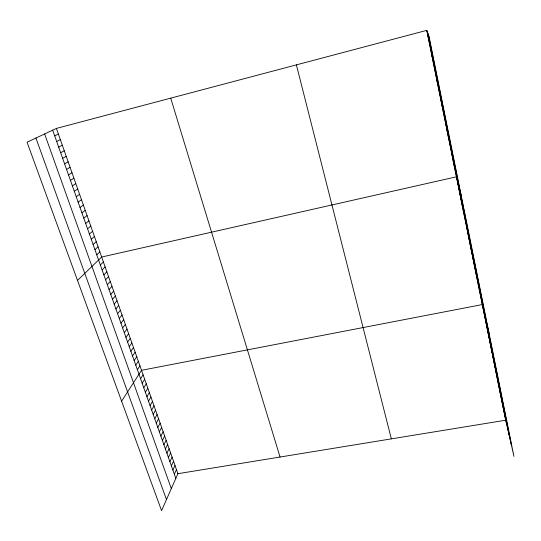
<?xml version="1.0" encoding="UTF-8"?>
<svg xmlns="http://www.w3.org/2000/svg" width="541" height="541" viewBox="0 0 541 541"><rect width="100%" height="100%" fill="white"/><g stroke="black" fill="none" stroke-linecap="round" stroke-linejoin="round"><path stroke-width="0.81" d="M56.392 128.413L177.908 473.693L161.57 510.643L27.05 142.209L56.392 128.413L426.768 30.357L429.054 36.457L513.95 456.415L505.734 420.201L426.768 30.357M174.351 474.254L176.461 469.561M172.877 470.082L175 465.422M171.396 465.896L173.539 461.263M169.908 461.689L172.072 457.091M168.42 457.476L170.598 452.905M166.919 453.236L169.117 448.699M165.418 448.989L167.629 444.479M163.909 444.722L166.141 440.246M162.395 440.442L164.647 435.992M160.873 436.141L163.145 431.732M159.352 431.826L161.637 427.444M157.816 427.498L160.122 423.15M156.281 423.15L158.608 418.835M154.74 418.788L157.079 414.507M153.191 414.406L155.551 410.159M151.636 410.01L154.016 405.797M150.073 405.601L152.474 401.415M148.511 401.172L150.925 397.026M146.936 396.722L149.377 392.61M145.36 392.259L147.815 388.181M143.778 387.782L146.253 383.738M142.182 383.285L144.684 379.275M140.586 378.768L143.108 374.798M121.603 401.179L141.526 370.301L482.308 304.569L489.01 333.026M137.373 369.686L139.936 365.79M135.764 365.121L138.34 361.26M134.141 360.536L136.738 356.708M132.511 355.931L135.135 352.144M130.881 351.312L133.519 347.565M129.238 346.673L131.903 342.967M127.595 342.02L130.28 338.348M125.938 337.347L128.643 333.709M124.281 332.654L127.007 329.056M122.618 327.941L125.363 324.384M120.941 323.214L123.713 319.697M119.263 318.466L122.056 314.99M117.58 313.699L120.393 310.264M115.889 308.911L118.722 305.516M114.185 304.11L117.045 300.755M112.481 299.288L115.361 295.974M110.77 294.446L113.671 291.173M109.052 289.584L111.98 286.351M107.328 284.701L110.276 281.509M105.59 279.798L108.565 276.654M103.852 274.882L106.847 271.778M102.107 269.939L105.123 266.882M100.349 264.982L103.392 261.966M77.512 280.414L101.661 257.029L456.435 176.812L461.216 195.551M96.771 254.852L99.862 251.923M94.939 249.678L98.056 246.797M93.099 244.478L96.244 241.651M91.26 239.264L94.425 236.485M89.407 234.03L92.599 231.291M87.547 228.769L90.766 226.077M85.681 223.487L88.92 220.843M83.801 218.179L87.074 215.589M81.921 212.85L85.214 210.314M80.027 207.501L83.348 205.012M78.127 202.131L81.475 199.69M76.22 196.735L79.595 194.347M74.306 191.318L77.708 188.978M72.379 185.874L75.808 183.588M70.445 180.41L73.907 178.178M68.504 174.926L71.994 172.741M66.557 169.414L70.073 167.284M64.602 163.876L68.146 161.8M62.634 158.317L66.205 156.295M60.66 152.738L64.257 150.77M58.678 147.132L62.303 145.218M56.69 141.499L60.342 139.639M54.688 135.845L58.374 134.04M177.908 473.693L505.734 420.201M35.916 138.043L166.466 499.566M428.073 36.795L428.377 37.633M44.619 133.952L171.308 488.618M52.68 130.158L175.825 478.413M429.371 43.199L429.689 44.112M430.663 49.569L430.994 50.556M431.948 55.919L432.293 56.974M433.226 62.229L433.584 63.365M434.497 68.518L434.876 69.715M435.769 74.773L436.154 76.044M170.719 98.144L280.055 457.023M437.027 81.001L437.426 82.34M438.284 87.196L438.697 88.602M439.535 93.363L439.961 94.844M440.78 99.503L441.219 101.052M442.017 105.617L442.47 107.226M443.248 111.703L443.715 113.38M444.472 117.755L444.952 119.5M445.696 123.781L446.19 125.593M446.907 129.786L447.414 131.652M448.117 135.757L448.638 137.691M449.321 141.701L449.855 143.696M450.525 147.619L451.066 149.681M451.715 153.509L452.269 155.632M452.905 159.372L453.473 161.556M454.088 165.215L454.663 167.46M455.265 171.024L455.853 173.33M296.387 64.879L391.339 438.866M457.564 182.398L458.18 184.819M458.694 187.964L459.323 190.446M459.816 193.509L460.452 196.045M460.932 199.027L461.581 201.617M462.048 204.518L462.704 207.162M463.157 209.989L463.826 212.687M464.259 215.44L464.935 218.192M465.355 220.863L466.044 223.67M466.45 226.26L467.154 229.12M467.539 231.636L468.249 234.551M468.621 236.992L469.345 239.961M469.703 242.321L470.433 245.344M470.778 247.629L471.522 250.699M471.847 252.918L472.604 256.035M472.915 258.179L473.679 261.35M473.977 263.426L474.748 266.645M475.032 268.64L475.816 271.913M476.087 273.841L476.878 277.161M477.135 279.014L477.94 282.382M478.176 284.167L478.988 287.582M479.218 289.3L480.036 292.769M480.252 294.412L481.084 297.922M481.287 299.504L482.126 303.061M483.336 309.621L484.188 313.266M484.351 314.646L485.216 318.345M485.365 319.65L486.244 323.39M486.373 324.641L487.258 328.421M487.38 329.604L488.273 333.432M488.381 334.548L489.287 338.423M489.382 339.471L490.288 343.386M490.376 344.374L491.289 348.336M491.363 349.263L492.29 353.266M492.351 354.125L493.284 358.169M493.331 358.967L494.271 363.058M494.305 363.795L495.258 367.921M495.279 368.597L496.239 372.769M496.246 373.385L497.22 377.598M497.213 378.152L498.193 382.406M498.173 382.9L499.16 387.194M499.133 387.627L500.127 391.961M500.087 392.34L501.088 396.709M501.04 397.026L502.048 401.442M501.987 401.699L503.002 406.149M502.927 406.352L503.948 410.842M503.867 410.991L504.895 415.515M504.8 415.603L505.835 420.168M428.357 34.604L511.475 445.513M427.681 32.791L509.04 434.775M427.059 31.121L506.775 424.807"/></g></svg>
